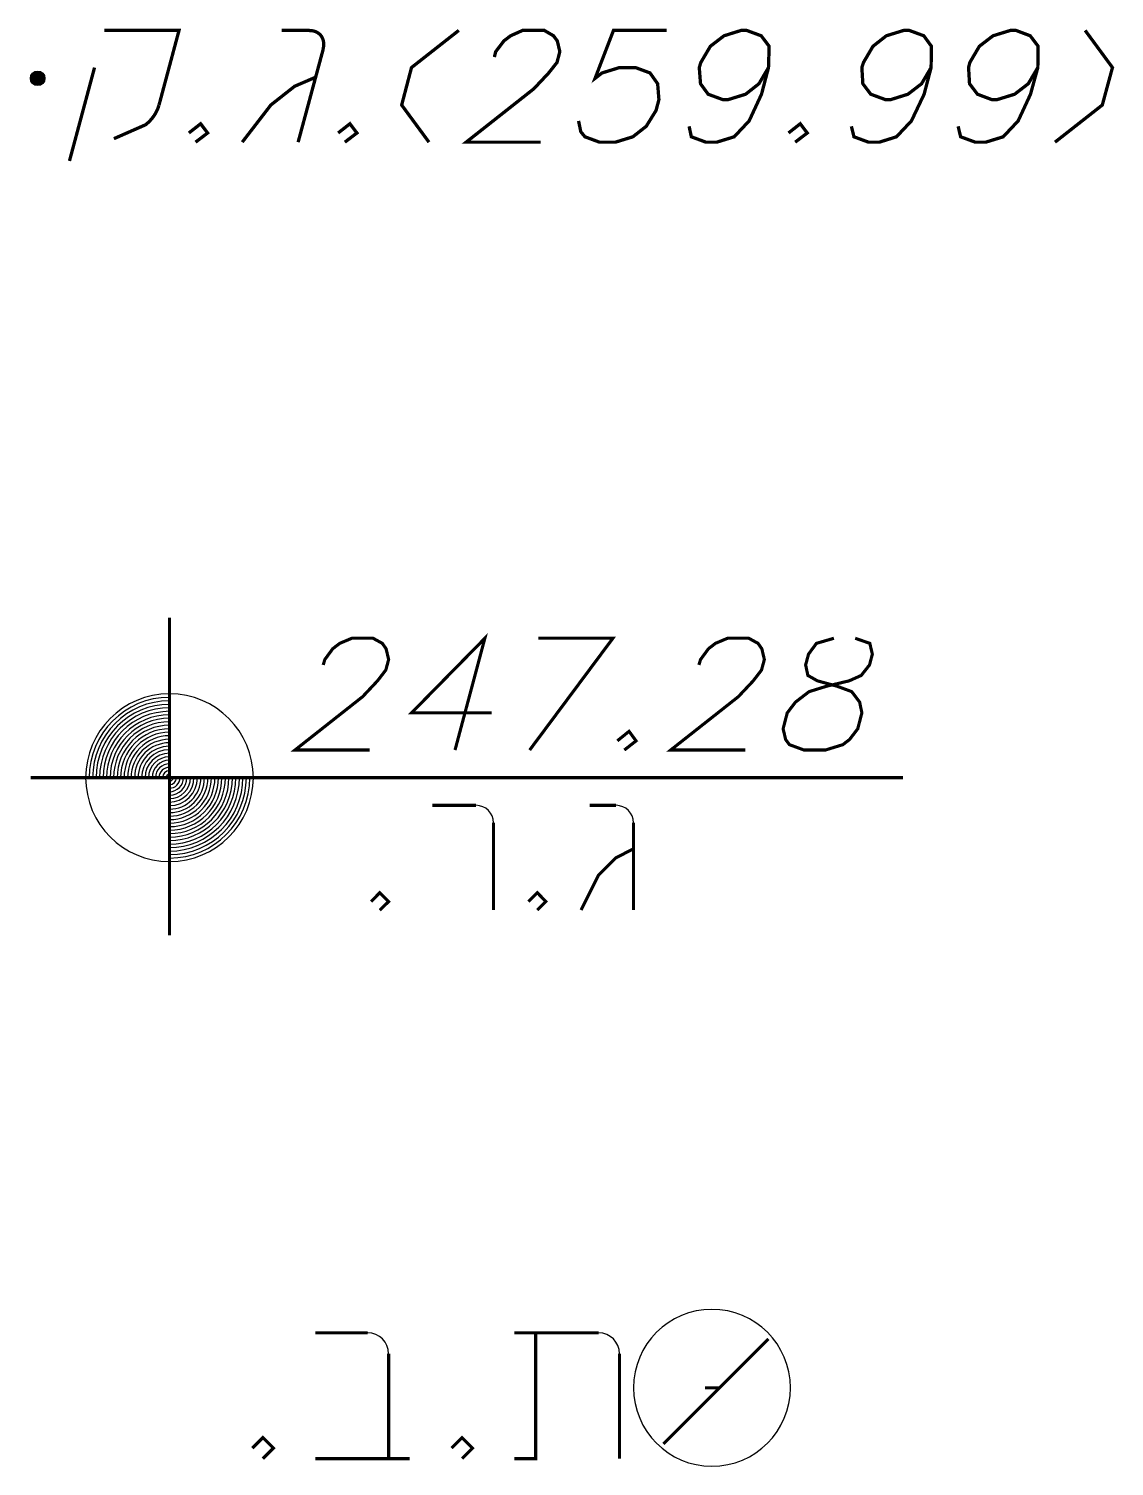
# Model space of a CAD drawing. Extents: x 489 to 720, y 1028 to 1176.
# Drawn here: x 661.7 to 665.58, y 1139.27 to 1144.42 of the extents above; entities that cross this region are included whole.
import ezdxf

# ---------------------------------------------------------------- set-up
doc = ezdxf.new("R2010")
doc.units = 0
doc.header["$MEASUREMENT"] = 0
for name, color, linetype in [('M2220', 7, 'Continuous'), ('M2651', 7, 'Continuous'), ('M4804', 7, 'Continuous')]:
    doc.layers.add(name, color=color, linetype=linetype)

msp = doc.modelspace()

# ---------------------------------------------------------------- hatches: boundary and pattern name
at = {"layer": 'M2651', "linetype": 'Continuous', "ltscale": 0.045455}
for points in [[(661.7066, 1144.2483), (661.7066, 1144.2279), (661.7043, 1144.2381)], [(661.7122, 1144.2574), (661.7122, 1144.2199), (661.7066, 1144.2483)], [(661.7122, 1144.2199), (661.7066, 1144.2483), (661.7066, 1144.2279)], [(661.7202, 1144.2631), (661.7202, 1144.2142), (661.7122, 1144.2574)], [(661.7202, 1144.2142), (661.7122, 1144.2574), (661.7122, 1144.2199)], [(661.7304, 1144.2642), (661.7304, 1144.212), (661.7202, 1144.2631)], [(661.7304, 1144.212), (661.7202, 1144.2631), (661.7202, 1144.2142)], [(661.7406, 1144.2631), (661.7406, 1144.2142), (661.7304, 1144.2642)], [(661.7406, 1144.2142), (661.7304, 1144.2642), (661.7304, 1144.212)], [(661.7486, 1144.2574), (661.7486, 1144.2199), (661.7406, 1144.2631)], [(661.7486, 1144.2199), (661.7406, 1144.2631), (661.7406, 1144.2142)], [(661.7543, 1144.2483), (661.7543, 1144.2279), (661.7486, 1144.2574)], [(661.7543, 1144.2279), (661.7486, 1144.2574), (661.7486, 1144.2199)], [(661.7566, 1144.2381), (661.7543, 1144.2483), (661.7543, 1144.2279)]]:
    msp.add_hatch(color=1, dxfattribs=at).paths.add_polyline_path(points, flags=0)

# ---------------------------------------------------------------- linework, layer by layer
at = {"color": 1, "linetype": 'Continuous', "ltscale": 0.045455, "const_width": 0.0118}
for points in [[(662.1645, 1144.1426), (662.2361, 1144.4097), (661.9691, 1144.4097)], [(662.7031, 1144.4097), (662.6031, 1144.4097)], [(662.7514, 1144.3428), (662.7525, 1144.3476), (662.7533, 1144.3523), (662.7537, 1144.3569), (662.7538, 1144.3615), (662.7535, 1144.366), (662.7529, 1144.3704), (662.7519, 1144.3746), (662.7506, 1144.3787), (662.7489, 1144.3826), (662.747, 1144.3863), (662.7447, 1144.3898), (662.7421, 1144.393), (662.7392, 1144.3959), (662.736, 1144.3986), (662.7326, 1144.401), (662.7289, 1144.4032), (662.7251, 1144.405), (662.721, 1144.4064), (662.7167, 1144.4076), (662.7122, 1144.4084), (662.7077, 1144.4089), (662.703, 1144.4091)], [(663.2372, 1144.4097), (663.0679, 1144.2767), (663.0327, 1144.1426), (663.1304, 1144.0097)], [(663.3645, 1144.3142), (663.3691, 1144.3335), (663.3986, 1144.3722), (663.4225, 1144.3904), (663.4656, 1144.4097), (663.5429, 1144.4097), (663.5759, 1144.3904), (663.5895, 1144.3722), (663.5986, 1144.3335), (663.5884, 1144.2949), (663.5588, 1144.2574), (663.5054, 1144.2006), (663.2634, 1144.0097), (663.5304, 1144.0097)], [(663.9804, 1144.4097), (663.7906, 1144.4097), (663.7247, 1144.2381), (663.7497, 1144.2574), (663.8122, 1144.2767), (663.8691, 1144.2767), (663.9213, 1144.2574), (663.9486, 1144.2188), (663.9531, 1144.162), (663.9429, 1144.1233), (663.9077, 1144.0665), (663.86, 1144.029), (663.7975, 1144.0097), (663.7406, 1144.0097), (663.6884, 1144.029), (663.6736, 1144.0472), (663.6656, 1144.0858)], [(664.3452, 1144.2767), (664.3111, 1144.2188), (664.2634, 1144.1813), (664.2009, 1144.162), (664.1816, 1144.162), (664.1293, 1144.1813), (664.102, 1144.2188), (664.0975, 1144.2767), (664.1031, 1144.2949), (664.1372, 1144.3529), (664.1861, 1144.3904), (664.2475, 1144.4097), (664.2668, 1144.4097), (664.3191, 1144.3904), (664.3475, 1144.3529), (664.3452, 1144.2767), (664.3202, 1144.1813), (664.2759, 1144.0858), (664.2225, 1144.029), (664.16, 1144.0097), (664.1213, 1144.0097), (664.0691, 1144.029), (664.0611, 1144.0665)], [(664.927, 1144.2767), (664.8929, 1144.2188), (664.8441, 1144.1813), (664.7827, 1144.162), (664.7634, 1144.162), (664.7111, 1144.1813), (664.6827, 1144.2188), (664.6793, 1144.2767), (664.685, 1144.2949), (664.7191, 1144.3529), (664.7668, 1144.3904), (664.8293, 1144.4097), (664.8486, 1144.4097), (664.9009, 1144.3904), (664.9281, 1144.3529), (664.927, 1144.2767), (664.902, 1144.1813), (664.8566, 1144.0858), (664.8031, 1144.029), (664.7418, 1144.0097), (664.7031, 1144.0097), (664.6509, 1144.029), (664.6418, 1144.0665)], [(665.3088, 1144.2767), (665.2747, 1144.2188), (665.2259, 1144.1813), (665.1634, 1144.162), (665.1441, 1144.162), (665.0929, 1144.1813), (665.0645, 1144.2188), (665.0611, 1144.2767), (665.0656, 1144.2949), (665.0997, 1144.3529), (665.1486, 1144.3904), (665.2111, 1144.4097), (665.2304, 1144.4097), (665.2816, 1144.3904), (665.31, 1144.3529), (665.3088, 1144.2767), (665.2827, 1144.1813), (665.2384, 1144.0858), (665.185, 1144.029), (665.1225, 1144.0097), (665.085, 1144.0097), (665.0327, 1144.029), (665.0236, 1144.0665)], [(665.4781, 1144.4097), (665.5759, 1144.2767), (665.5395, 1144.1426), (665.3702, 1144.0097)], [(662.6622, 1144.0097), (662.752, 1144.3426)], [(661.8441, 1143.9426), (661.9338, 1144.2767)], [(662.4622, 1144.0097), (662.5645, 1144.1426), (662.6497, 1144.2097), (662.7259, 1144.2426)], [(662.1163, 1144.072), (662.1225, 1144.0771), (662.1285, 1144.0827), (662.1341, 1144.0885), (662.1393, 1144.0946), (662.1442, 1144.101), (662.1487, 1144.1075), (662.1527, 1144.1143), (662.1563, 1144.1212), (662.1594, 1144.1282), (662.1621, 1144.1352), (662.1642, 1144.1423)], [(662.1163, 1144.072), (662.1225, 1144.0771), (662.1285, 1144.0827), (662.1341, 1144.0885), (662.1393, 1144.0946), (662.1442, 1144.101), (662.1487, 1144.1075), (662.1527, 1144.1143), (662.1563, 1144.1212), (662.1594, 1144.1282), (662.1621, 1144.1352), (662.1642, 1144.1423)], [(662.0031, 1144.0222), (662.1168, 1144.0722)], [(662.2713, 1144.0426), (662.3134, 1144.0756), (662.3384, 1144.0426), (662.2952, 1144.0097)], [(662.8054, 1144.0426), (662.8475, 1144.0756), (662.8725, 1144.0426), (662.8293, 1144.0097)], [(664.4168, 1144.0426), (664.4588, 1144.0756), (664.4838, 1144.0426), (664.4406, 1144.0097)]]:
    msp.add_lwpolyline(points, dxfattribs=at)
at = {"color": 250, "linetype": 'Continuous', "ltscale": 0.045455, "const_width": 0.0112}
for points in [[(663.2236, 1141.8347), (663.3304, 1142.2347), (663.0679, 1141.9676), (663.3543, 1141.9676)], [(662.752, 1142.1392), (662.7577, 1142.1585), (662.7861, 1142.1972), (662.8111, 1142.2165), (662.8543, 1142.2347), (662.9304, 1142.2347), (662.9634, 1142.2165), (662.977, 1142.1972), (662.9861, 1142.1585), (662.9759, 1142.121), (662.9463, 1142.0824), (662.8929, 1142.0256), (662.6509, 1141.8347), (662.9179, 1141.8347)], [(663.5213, 1142.2347), (663.7884, 1142.2347), (663.4906, 1141.8347)], [(664.0963, 1142.1392), (664.102, 1142.1585), (664.1304, 1142.1972), (664.1554, 1142.2165), (664.1986, 1142.2347), (664.2747, 1142.2347), (664.3077, 1142.2165), (664.3213, 1142.1972), (664.3304, 1142.1585), (664.3202, 1142.121), (664.2906, 1142.0824), (664.2372, 1142.0256), (663.9952, 1141.8347), (664.2622, 1141.8347)], [(664.5793, 1142.2347), (664.5168, 1142.2165), (664.4884, 1142.1779), (664.4781, 1142.1392), (664.4861, 1142.1017), (664.5202, 1142.0824), (664.5906, 1142.0631), (664.6429, 1142.0438), (664.6713, 1142.0063), (664.6793, 1141.9676), (664.6645, 1141.9108), (664.635, 1141.8722), (664.6111, 1141.854), (664.5486, 1141.8347), (664.4725, 1141.8347), (664.4202, 1141.854), (664.4066, 1141.8722), (664.3975, 1141.9108), (664.4122, 1141.9676), (664.4418, 1142.0063), (664.4906, 1142.0438), (664.5531, 1142.0631), (664.6338, 1142.0824), (664.677, 1142.1017), (664.7066, 1142.1392), (664.7168, 1142.1779), (664.7077, 1142.2165), (664.6554, 1142.2347)], [(663.8043, 1141.8676), (663.8463, 1141.9017), (663.8713, 1141.8676), (663.8293, 1141.8347)], [(663.2986, 1141.637), (663.1429, 1141.637)], [(663.7997, 1141.637), (663.7054, 1141.637)], [(663.3611, 1141.262), (663.3611, 1141.5745)], [(663.8622, 1141.262), (663.8622, 1141.5745)], [(663.6747, 1141.262), (663.7372, 1141.387), (663.7997, 1141.4495), (663.8622, 1141.4813)], [(662.9236, 1141.2926), (662.9543, 1141.3245), (662.9861, 1141.2926), (662.9543, 1141.262)], [(663.4861, 1141.2926), (663.5179, 1141.3245), (663.5486, 1141.2926), (663.5179, 1141.262)]]:
    msp.add_lwpolyline(points, dxfattribs=at)
at = {"color": 98, "linetype": 'Continuous', "ltscale": 0.045455, "const_width": 0.0112}
for points in [[(662.9111, 1139.7495), (662.7236, 1139.7495)], [(663.7372, 1139.7495), (663.4361, 1139.7495)], [(663.5122, 1139.7495), (663.5122, 1139.2995), (663.4361, 1139.2995)], [(662.9861, 1139.2995), (662.9861, 1139.6745)], [(663.8122, 1139.2995), (663.8122, 1139.6745)], [(662.4986, 1139.337), (662.5361, 1139.3745), (662.5736, 1139.337), (662.5361, 1139.2995)], [(663.2111, 1139.337), (663.2486, 1139.3745), (663.2861, 1139.337), (663.2486, 1139.2995)], [(662.7236, 1139.2995), (663.0611, 1139.2995)]]:
    msp.add_lwpolyline(points, dxfattribs=at)
at = {"color": 250, "linetype": 'Continuous', "ltscale": 0.045455}
for centre in [(663.2986, 1141.5745), (663.7997, 1141.5745)]:
    msp.add_arc(centre, 0.0625, 0.0055, 90, dxfattribs=at)
at = {"color": 98, "linetype": 'Continuous', "ltscale": 0.045455}
for centre in [(662.9111, 1139.6745), (663.7372, 1139.6745)]:
    msp.add_arc(centre, 0.075, 0.0055, 90, dxfattribs=at)
at = {"layer": 'M2220', "color": 7, "linetype": 'Continuous', "ltscale": 0.045455, "const_width": 0.0112}
for points in [[(662.202, 1142.3085), (662.202, 1141.1722)], [(661.7054, 1141.7358), (664.827, 1141.7358)]]:
    msp.add_lwpolyline(points, dxfattribs=at)
at = {"layer": 'M2220', "color": 7, "linetype": 'Continuous', "ltscale": 0.045455}
for radius, start, end in [(0.3, 90, 270), (0.3, 270, 450), (0.2875, 90, 180), (0.275, 90, 180), (0.2625, 90, 180), (0.25, 90, 180), (0.2375, 90, 180), (0.225, 90, 180), (0.2125, 90, 180), (0.2, 90, 180), (0.1875, 90, 180), (0.175, 90, 180), (0.1625, 90, 180), (0.15, 90, 180), (0.1375, 90, 180), (0.125, 90, 180), (0.1125, 90, 180), (0.1, 90, 180), (0.0875, 90, 180), (0.075, 90, 180), (0.0625, 90, 180), (0.05, 90, 180), (0.0375, 90, 180), (0.025, 90, 180), (0.0125, 90, 180), (0.1375, 270, 360), (0.15, 270, 360), (0.1625, 270, 360), (0.175, 270, 360), (0.1875, 270, 360), (0.2, 270, 360), (0.2125, 270, 360), (0.225, 270, 360), (0.2375, 270, 360), (0.25, 270, 360), (0.2625, 270, 360), (0.275, 270, 360), (0.2875, 270, 360), (0.0375, 270, 360), (0.05, 270, 360), (0.0625, 270, 360), (0.075, 270, 360), (0.0875, 270, 360), (0.1, 270, 360), (0.1125, 270, 360), (0.125, 270, 360), (0.025, 270, 360), (0.0125, 270, 360)]:
    msp.add_arc((662.202, 1141.7358), radius, start, end, dxfattribs=at)
at = {"layer": 'M2651', "color": 1, "linetype": 'Continuous', "ltscale": 0.045455}
for points in [[(661.7066, 1144.2483), (661.7066, 1144.2279), (661.7043, 1144.2381)], [(661.7122, 1144.2574), (661.7122, 1144.2199), (661.7066, 1144.2483)], [(661.7122, 1144.2199), (661.7066, 1144.2483), (661.7066, 1144.2279)], [(661.7202, 1144.2631), (661.7202, 1144.2142), (661.7122, 1144.2574)], [(661.7202, 1144.2142), (661.7122, 1144.2574), (661.7122, 1144.2199)], [(661.7304, 1144.2642), (661.7304, 1144.212), (661.7202, 1144.2631)], [(661.7304, 1144.212), (661.7202, 1144.2631), (661.7202, 1144.2142)], [(661.7406, 1144.2631), (661.7406, 1144.2142), (661.7304, 1144.2642)], [(661.7406, 1144.2142), (661.7304, 1144.2642), (661.7304, 1144.212)], [(661.7486, 1144.2574), (661.7486, 1144.2199), (661.7406, 1144.2631)], [(661.7486, 1144.2199), (661.7406, 1144.2631), (661.7406, 1144.2142)], [(661.7543, 1144.2483), (661.7543, 1144.2279), (661.7486, 1144.2574)], [(661.7543, 1144.2279), (661.7486, 1144.2574), (661.7486, 1144.2199)], [(661.7566, 1144.2381), (661.7543, 1144.2483), (661.7543, 1144.2279)]]:
    msp.add_lwpolyline(points, dxfattribs=at)
at = {"layer": 'M2651', "color": 1, "linetype": 'Continuous', "ltscale": 0.045455, "const_width": 0.0118}
msp.add_lwpolyline([(661.7043, 1144.2381), (661.7566, 1144.2381)], dxfattribs=at)
at = {"layer": 'M2651', "color": 1, "linetype": 'Continuous', "ltscale": 0.045455}
msp.add_circle((661.7304, 1144.2381), 0.0261, dxfattribs=at)
at = {"layer": 'M4804', "color": 98, "linetype": 'Continuous', "ltscale": 0.045455, "const_width": 0.0112}
for points in [[(663.9691, 1139.3517), (664.3452, 1139.7279)], [(664.1179, 1139.5529), (664.1679, 1139.5529)]]:
    msp.add_lwpolyline(points, dxfattribs=at)
at = {"layer": 'M4804', "color": 98, "linetype": 'Continuous', "ltscale": 0.045455}
for start, end in [(90, 270), (270, 450)]:
    msp.add_arc((664.1429, 1139.5529), 0.2807, start, end, dxfattribs=at)

doc.saveas('drawing.dxf')
